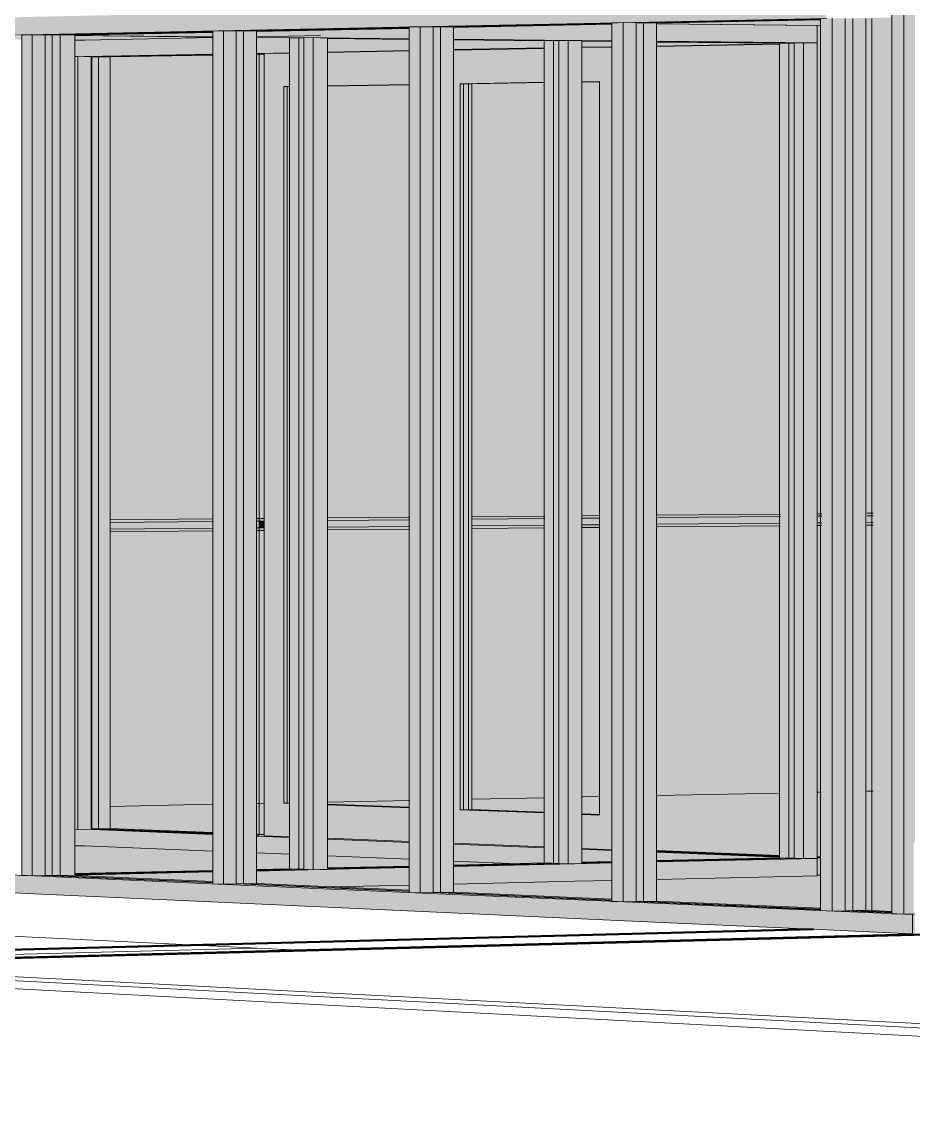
# Model space of a CAD drawing. Header units: inches. Extents: x 31155.6 to 31160.43, y 58.98 to 66.18.
# Drawn here: x 31157.3954 to 31157.4543, y 65.9464 to 66.0186 of the extents above; entities that cross this region are included whole.
import ezdxf

# ---------------------------------------------------------------- set-up
doc = ezdxf.new("R2010")
doc.units = ezdxf.units.IN
doc.header["$MEASUREMENT"] = 0
doc.linetypes.add('Hidden', pattern=[0.28125, 0.1875, -0.09375])
for name, color, linetype, lineweight in [('A-DOOR', 31, 'Continuous', 13), ('A-FLOR-OTLN', 90, 'Continuous', 9), ('A-GLAZ-CURT', 52, 'Continuous', 9), ('A-GLAZ-CWMG', 51, 'Continuous', 9), ('A-PROP-SBCK', 71, 'Hidden', 50), ('Conc', 7, 'Continuous', 9), ('EOP-PR', 4, 'Continuous', 9), ('I-WALL', 2, 'Continuous', 13), ('Q-CASE', 31, 'Continuous', 9), ('S-BEAM', 12, 'Continuous', 9), ('S-COLS', 52, 'Continuous', 9)]:
    doc.layers.add(name, color=color, linetype=linetype, lineweight=lineweight)

msp = doc.modelspace()

# ---------------------------------------------------------------- hatches: boundary and pattern name
at = {"layer": 'A-DOOR'}
h = msp.add_hatch(color=256, dxfattribs=at)
h.paths.add_polyline_path([(31157.434399, 65.963943), (31157.434376, 66.016901), (31157.432414, 66.016864), (31157.432414, 66.014616), (31157.433559, 66.014634), (31157.433559, 65.966228), (31157.432414, 65.966271), (31157.432414, 65.964023), (31157.434376, 65.963944)], flags=0)
h.paths.add_polyline_path([(31157.42992, 65.964123), (31157.42992, 65.966365), (31157.424358, 65.966575), (31157.424358, 66.014484), (31157.42992, 66.014575), (31157.42992, 66.016817), (31157.423941, 66.016696), (31157.423941, 65.964363)], flags=0)
h = msp.add_hatch(color=256, dxfattribs=at)
h.paths.add_polyline_path([(31157.421024, 65.96448), (31157.421024, 65.9667), (31157.415611, 65.966904), (31157.415611, 65.964698)], flags=0)
h.paths.add_polyline_path([(31157.413111, 65.964798), (31157.413111, 65.966998), (31157.412726, 65.967013), (31157.412726, 66.014294), (31157.413111, 66.014301), (31157.413111, 66.016501), (31157.411424, 66.016469), (31157.411424, 65.964866), (31157.411564, 65.96486)], flags=0)
h.paths.add_polyline_path([(31157.415611, 66.014341), (31157.421024, 66.01443), (31157.421024, 66.01665), (31157.415611, 66.016548), (31157.415611, 66.015641)], flags=0)
for points in [[(31157.412726, 65.967013), (31157.412948, 65.967028), (31157.412948, 66.014293), (31157.412726, 66.014288), (31157.412726, 65.967028)], [(31157.412948, 65.967017), (31157.413111, 65.967028), (31157.413111, 66.014291), (31157.412948, 66.014288), (31157.412948, 65.967028)], [(31157.424358, 65.966575), (31157.424581, 65.966591), (31157.424581, 66.014482), (31157.424358, 66.014477), (31157.424358, 65.966591)], [(31157.424581, 65.966579), (31157.425137, 65.966591), (31157.425137, 66.014477), (31157.424581, 66.014477), (31157.424581, 65.966591)]]:
    msp.add_hatch(color=256, dxfattribs=at).paths.add_polyline_path(points, flags=0)
at = {"layer": 'A-DOOR', "transparency": 33554496}
h = msp.add_hatch(color=256, dxfattribs=at)
h.paths.add_polyline_path([(31157.421024, 65.966713), (31157.421024, 66.014424), (31157.415611, 66.014336), (31157.415611, 65.966917)], flags=0)
h.paths.add_polyline_path([(31157.413111, 65.967013), (31157.413111, 66.014294), (31157.412948, 66.014293), (31157.412948, 65.967017), (31157.413065, 65.967013)], flags=0)
h = msp.add_hatch(color=256, dxfattribs=at)
h.paths.add_polyline_path([(31157.433559, 65.966241), (31157.433555, 66.014629), (31157.432414, 66.01461), (31157.432414, 65.966284), (31157.433551, 65.966242)], flags=0)
h.paths.add_polyline_path([(31157.42992, 65.966378), (31157.42992, 66.014569), (31157.424581, 66.014482), (31157.424581, 65.966579), (31157.424701, 65.966575)], flags=0)
at = {"layer": 'A-GLAZ-CURT', "transparency": 33554458}
for points in [[(31157.434379, 65.960589), (31157.434379, 66.018474), (31157.422591, 66.018231), (31157.422591, 65.961107), (31157.43127, 65.960725)], [(31157.448157, 65.959984), (31157.448157, 66.018758), (31157.435986, 66.018507), (31157.435986, 65.960518), (31157.439999, 65.960342)], [(31157.452868, 65.959777), (31157.452868, 66.018855), (31157.449793, 66.018791), (31157.449793, 65.959912), (31157.449891, 65.959908)], [(31157.408036, 65.961746), (31157.408036, 66.017932), (31157.396963, 66.017704), (31157.396963, 65.962232), (31157.405075, 65.961876)], [(31157.421011, 65.961176), (31157.421011, 66.018199), (31157.409589, 66.017964), (31157.409589, 65.961678), (31157.413807, 65.961492)], [(31157.445457, 65.963492), (31157.445457, 66.017113), (31157.437353, 66.016961), (31157.437353, 65.963817), (31157.440022, 65.96371)], [(31157.408042, 65.964995), (31157.408042, 66.016408), (31157.400056, 66.016254), (31157.400056, 65.965316), (31157.405079, 65.965114)], [(31157.410923, 65.964903), (31157.411105, 65.964903), (31157.411105, 66.016452), (31157.410923, 66.016452), (31157.410923, 65.97296)]]:
    msp.add_hatch(color=256, dxfattribs=at).paths.add_polyline_path(points, flags=0)
h = msp.add_hatch(color=256, dxfattribs=at)
h.paths.add_polyline_path([(31157.398931, 65.962305), (31157.408037, 65.96251), (31157.408037, 66.017573), (31157.398931, 66.01767), (31157.398931, 65.962632)], flags=0)
h.paths.add_polyline_path([(31157.410918, 65.962575), (31157.414058, 65.962646), (31157.414058, 66.01751), (31157.410918, 66.017543), (31157.410918, 65.962631)], flags=0)
h = msp.add_hatch(color=256, dxfattribs=at)
h.paths.add_polyline_path([(31157.415605, 65.962681), (31157.421017, 65.962803), (31157.421017, 66.017436), (31157.415605, 66.017493), (31157.415605, 65.963012)], flags=0)
h.paths.add_polyline_path([(31157.423935, 65.962868), (31157.430876, 65.963025), (31157.430876, 66.017332), (31157.423935, 66.017405), (31157.423935, 65.963011)], flags=0)
h = msp.add_hatch(color=256, dxfattribs=at)
h.paths.add_polyline_path([(31157.432409, 65.963059), (31157.434394, 65.963104), (31157.434394, 66.017295), (31157.432409, 66.017316), (31157.432409, 65.963372)], flags=0)
h.paths.add_polyline_path([(31157.437349, 65.963171), (31157.446425, 65.963375), (31157.446425, 66.017168), (31157.437349, 66.017264), (31157.437349, 65.963372)], flags=0)
at = {"layer": 'A-GLAZ-CWMG'}
for points in [[(31157.434753, 66.018509), (31157.448543, 66.018793), (31157.448543, 66.020046), (31157.434753, 66.019743)], [(31157.395779, 66.017706), (31157.408389, 66.017965), (31157.408389, 66.019163), (31157.395779, 66.018886)], [(31157.408389, 66.017965), (31157.421375, 66.018233), (31157.421375, 66.019449), (31157.408389, 66.019163)], [(31157.421375, 66.018233), (31157.434753, 66.018509), (31157.434753, 66.019743), (31157.421375, 66.019449)], [(31157.45365, 65.959683), (31157.45365, 66.019528), (31157.452868, 66.019512), (31157.452868, 65.959717)], [(31157.45365, 65.959683), (31157.454301, 65.959699), (31157.454301, 65.964403), (31157.454391, 65.964403), (31157.454391, 66.01952), (31157.45365, 66.019528), (31157.45365, 65.959909)], [(31157.383529, 66.017453), (31157.395779, 66.017706), (31157.395779, 66.018886), (31157.383529, 66.018617)], [(31157.435129, 65.960498), (31157.435129, 66.018517), (31157.434378, 66.018501), (31157.434378, 65.960531)], [(31157.435129, 65.960498), (31157.435986, 65.960518), (31157.435986, 66.018507), (31157.435129, 66.018509), (31157.435129, 65.960514)], [(31157.435986, 65.960518), (31157.437332, 65.960551), (31157.437332, 66.018492), (31157.435986, 66.018507), (31157.435986, 65.972978)], [(31157.44893, 65.959891), (31157.44893, 66.018801), (31157.448156, 66.018785), (31157.448156, 65.959925), (31157.448727, 65.9599)], [(31157.44893, 65.959891), (31157.449793, 65.959912), (31157.449793, 66.018791), (31157.44893, 66.018793), (31157.44893, 65.959908)], [(31157.449793, 65.959912), (31157.451148, 65.959945), (31157.451148, 66.018776), (31157.449793, 66.018791), (31157.449793, 65.964402)], [(31157.396123, 65.962213), (31157.396123, 66.017713), (31157.395436, 66.017698), (31157.395436, 65.962243)], [(31157.396123, 65.962213), (31157.396963, 65.962232), (31157.396963, 66.017704), (31157.396123, 66.017705), (31157.396123, 65.962228)], [(31157.396963, 65.962232), (31157.397801, 65.962251), (31157.397801, 66.015882), (31157.397861, 66.015882), (31157.397861, 66.017694), (31157.396963, 66.017704), (31157.396963, 65.972971)], [(31157.397973, 65.962243), (31157.397973, 66.017698), (31157.397801, 66.017695), (31157.397801, 65.962251)], [(31157.397973, 65.962243), (31157.398931, 65.962265), (31157.398931, 66.017688), (31157.397973, 66.017698), (31157.397973, 65.972971)], [(31157.408743, 65.961658), (31157.408743, 66.017973), (31157.408036, 66.017958), (31157.408036, 65.961689)], [(31157.408743, 65.961658), (31157.409589, 65.961678), (31157.409589, 66.017964), (31157.408743, 66.017965), (31157.408743, 65.961674)], [(31157.409589, 65.961678), (31157.410916, 65.961708), (31157.410916, 66.017949), (31157.409589, 66.017964), (31157.409589, 65.972973)], [(31157.414064, 66.017515), (31157.415141, 66.017528), (31157.415141, 66.017669), (31157.410923, 66.017584), (31157.410923, 66.017549), (31157.413816, 66.017518)], [(31157.421739, 65.961086), (31157.421739, 66.018241), (31157.421011, 66.018226), (31157.421011, 65.961119)], [(31157.421739, 65.961086), (31157.422591, 65.961107), (31157.422591, 66.018231), (31157.421739, 66.018233), (31157.421739, 65.961103)], [(31157.422591, 65.961107), (31157.423927, 65.961138), (31157.423927, 66.018217), (31157.422591, 66.018231), (31157.422591, 65.972976)], [(31157.399564, 66.016271), (31157.399564, 66.017356), (31157.398932, 66.017362), (31157.398932, 66.016277), (31157.399287, 66.016273)], [(31157.399564, 66.016271), (31157.408042, 66.016431), (31157.408042, 66.017526), (31157.399564, 66.017356), (31157.399564, 66.016424)], [(31157.399564, 66.016271), (31157.408042, 66.016431), (31157.408042, 66.017526), (31157.399564, 66.017356), (31157.399564, 66.016424)], [(31157.414058, 65.962646), (31157.414058, 66.01751), (31157.413106, 66.017491), (31157.413106, 65.962686), (31157.413811, 65.962656)], [(31157.414666, 65.96262), (31157.414666, 66.017522), (31157.414058, 66.01751), (31157.414058, 65.962646), (31157.414417, 65.96263)], [(31157.414666, 65.96262), (31157.415604, 65.962641), (31157.415604, 66.017512), (31157.414666, 66.017522), (31157.414666, 65.972969)], [(31157.430876, 65.963025), (31157.430876, 66.017332), (31157.429915, 66.017314), (31157.429915, 65.963064)], [(31157.431489, 65.962999), (31157.431489, 66.017344), (31157.430876, 66.017332), (31157.430876, 65.963025), (31157.431282, 65.963008)], [(31157.431489, 65.962999), (31157.432409, 65.96302), (31157.432409, 66.017334), (31157.431489, 66.017344), (31157.431489, 65.972968)], [(31157.446425, 65.963375), (31157.446425, 66.017168), (31157.445457, 66.01715), (31157.445457, 65.963414)], [(31157.447043, 65.96335), (31157.447043, 66.01718), (31157.446425, 66.017168), (31157.446425, 65.963375), (31157.446537, 65.963371)], [(31157.447043, 65.96335), (31157.447945, 65.963371), (31157.447945, 66.01717), (31157.447043, 66.01718), (31157.447043, 65.972966)], [(31157.399124, 65.96528), (31157.399124, 66.016275), (31157.398932, 66.016266), (31157.398932, 65.965288)], [(31157.399124, 65.96528), (31157.400004, 65.965326), (31157.400004, 66.016267), (31157.399124, 66.016275), (31157.399124, 65.972958)], [(31157.400004, 65.965315), (31157.400056, 65.965326), (31157.400056, 66.016258), (31157.400004, 66.016246), (31157.400004, 65.965326)], [(31157.400056, 65.965316), (31157.401264, 65.965341), (31157.401264, 66.016246), (31157.400056, 66.016246), (31157.400056, 65.965326)], [(31157.398932, 65.964191), (31157.399564, 65.964204), (31157.399564, 65.965289), (31157.398932, 65.965276), (31157.398932, 65.964858)], [(31157.408042, 65.963852), (31157.408042, 65.964948), (31157.399564, 65.965289), (31157.399564, 65.964204), (31157.405079, 65.963975)], [(31157.395779, 65.961048), (31157.395779, 65.962228), (31157.383529, 65.962767), (31157.383529, 65.961603)], [(31157.447946, 65.962263), (31157.448185, 65.962269), (31157.448185, 65.963412), (31157.447946, 65.963407), (31157.447946, 65.963007)], [(31157.408389, 65.960476), (31157.408389, 65.961674), (31157.395779, 65.962228), (31157.395779, 65.961048), (31157.405075, 65.960626)], [(31157.421375, 65.959887), (31157.421375, 65.961103), (31157.408389, 65.961674), (31157.408389, 65.960476), (31157.413807, 65.96023)], [(31157.434753, 65.95928), (31157.434753, 65.960514), (31157.421375, 65.961103), (31157.421375, 65.959887), (31157.431269, 65.959438)], [(31157.448543, 65.958655), (31157.448543, 65.959908), (31157.434753, 65.960514), (31157.434753, 65.95928), (31157.439999, 65.959042)], [(31157.454237, 65.958397), (31157.454237, 65.959657), (31157.448543, 65.959908), (31157.448543, 65.958655), (31157.448727, 65.958646)], [(31157.454237, 65.958397), (31157.454391, 65.958442), (31157.454391, 65.959702), (31157.454237, 65.959657), (31157.454237, 65.958414)]]:
    msp.add_hatch(color=256, dxfattribs=at).paths.add_polyline_path(points, flags=0)
h = msp.add_hatch(color=256, dxfattribs=at)
h.paths.add_polyline_path([(31157.431949, 66.017339), (31157.431949, 66.018364), (31157.423934, 66.018193), (31157.423934, 66.017424), (31157.431282, 66.017346)], flags=0)
h.paths.add_polyline_path([(31157.421017, 66.017455), (31157.421017, 66.018137), (31157.415135, 66.018016), (31157.415135, 66.017517), (31157.420362, 66.017462)], flags=0)
h = msp.add_hatch(color=256, dxfattribs=at)
h.paths.add_polyline_path([(31157.447945, 66.01717), (31157.447945, 66.018315), (31157.437348, 66.018434), (31157.437348, 66.017282), (31157.447744, 66.017172)], flags=0)
h.paths.add_polyline_path([(31157.434393, 66.017313), (31157.434393, 66.018414), (31157.431949, 66.018364), (31157.431949, 66.017339), (31157.433466, 66.017323)], flags=0)
h = msp.add_hatch(color=256, dxfattribs=at)
h.paths.add_polyline_path([(31157.410923, 66.016485), (31157.413111, 66.016526), (31157.413111, 66.017496), (31157.413111, 66.017526), (31157.410923, 66.017549), (31157.410923, 66.017044)], flags=0)
h.paths.add_polyline_path([(31157.415611, 66.016573), (31157.421024, 66.016676), (31157.421024, 66.017412), (31157.415611, 66.017452), (31157.415611, 66.017043)], flags=0)
h = msp.add_hatch(color=256, dxfattribs=at)
h.paths.add_polyline_path([(31157.423941, 66.016731), (31157.42992, 66.016843), (31157.42992, 66.017316), (31157.423941, 66.01738), (31157.423941, 66.017042)], flags=0)
h.paths.add_polyline_path([(31157.432414, 66.01689), (31157.434375, 66.016927), (31157.434375, 66.017269), (31157.432414, 66.01729), (31157.432414, 66.017042)], flags=0)
h = msp.add_hatch(color=256, dxfattribs=at)
h.paths.add_polyline_path([(31157.421024, 65.963314), (31157.421024, 65.964425), (31157.415611, 65.964643), (31157.415611, 65.963538)], flags=0)
h.paths.add_polyline_path([(31157.413111, 65.963642), (31157.413111, 65.964744), (31157.410923, 65.964832), (31157.410923, 65.963733)], flags=0)
h = msp.add_hatch(color=256, dxfattribs=at)
h.paths.add_polyline_path([(31157.428149, 65.963018), (31157.42992, 65.963069), (31157.42992, 65.964068), (31157.423941, 65.964308), (31157.423941, 65.963193), (31157.426939, 65.963068)], flags=0)
h.paths.add_polyline_path([(31157.432414, 65.963116), (31157.434375, 65.963161), (31157.434375, 65.963888), (31157.432414, 65.963967), (31157.432414, 65.963367)], flags=0)
h = msp.add_hatch(color=256, dxfattribs=at)
h.paths.add_polyline_path([(31157.434375, 65.963161), (31157.434398, 65.963161), (31157.434375, 65.963368)], flags=0)
h.paths.add_polyline_path([(31157.437353, 65.963229), (31157.445457, 65.963442), (31157.437353, 65.963768), (31157.437353, 65.963368)], flags=0)
h = msp.add_hatch(color=256, dxfattribs=at)
h.paths.add_polyline_path([(31157.415936, 65.961481), (31157.421017, 65.9616), (31157.421017, 65.962763), (31157.415135, 65.96263), (31157.415135, 65.961517)], flags=0)
h.paths.add_polyline_path([(31157.423934, 65.961667), (31157.431949, 65.961854), (31157.431949, 65.96301), (31157.423934, 65.962829)], flags=0)
h = msp.add_hatch(color=256, dxfattribs=at)
h.paths.add_polyline_path([(31157.431949, 65.961854), (31157.434393, 65.961911), (31157.434393, 65.963065), (31157.431949, 65.96301)], flags=0)
h.paths.add_polyline_path([(31157.437348, 65.961979), (31157.447945, 65.962226), (31157.447945, 65.963371), (31157.437348, 65.963132)], flags=0)
h = msp.add_hatch(color=256, dxfattribs=at)
h.paths.add_polyline_path([(31157.415135, 65.961517), (31157.415135, 65.96263), (31157.410918, 65.962535), (31157.410918, 65.961703), (31157.41381, 65.961575)], flags=0)
h.paths.add_polyline_path([(31157.408037, 65.96183), (31157.408037, 65.96247), (31157.398452, 65.962254), (31157.405075, 65.961961)], flags=0)
at = {"layer": 'I-WALL'}
h = msp.add_hatch(color=256, dxfattribs=at)
h.paths.add_polyline_path([(31157.448085, 66.018323), (31157.448085, 66.018697), (31157.437348, 66.018444), (31157.447743, 66.018327)], flags=0)
h.paths.add_polyline_path([(31157.398275, 66.019522), (31157.398525, 66.019572), (31157.408037, 66.01979), (31157.408037, 66.040143), (31157.404541, 66.03998), (31157.402636, 66.040026), (31157.402636, 66.040185), (31157.403436, 66.040222), (31157.403526, 66.0404), (31157.403535, 66.040482), (31157.403535, 66.045535), (31157.398525, 66.045297), (31157.398275, 66.045297), (31157.398275, 66.020173)], flags=0)
h.paths.add_polyline_path([(31157.410917, 66.019856), (31157.41381, 66.019943), (31157.413469, 66.020174), (31157.413382, 66.020174), (31157.412503, 66.021081), (31157.411917, 66.021975), (31157.411395, 66.023196), (31157.411432, 66.023196), (31157.411213, 66.024095), (31157.411111, 66.025098), (31157.411173, 66.025871), (31157.411088, 66.025871), (31157.411213, 66.02638), (31157.411229, 66.026581), (31157.411262, 66.026582), (31157.411527, 66.027659), (31157.411562, 66.02766), (31157.411917, 66.028479), (31157.412503, 66.029356), (31157.413217, 66.03007), (31157.41381, 66.030454), (31157.41381, 66.030517), (31157.414912, 66.030912), (31157.416043, 66.031015), (31157.421017, 66.031192), (31157.421017, 66.040746), (31157.410917, 66.040277), (31157.410917, 66.019987)], flags=0)
h.paths.add_polyline_path([(31157.423934, 66.031296), (31157.434393, 66.031668), (31157.434393, 66.041368), (31157.423934, 66.040882), (31157.423934, 66.031557)], flags=0)
h.paths.add_polyline_path([(31157.437348, 66.031773), (31157.446838, 66.03208), (31157.448085, 66.032105), (31157.448085, 66.042005), (31157.437348, 66.041505), (31157.437348, 66.031884)], flags=0)
h = msp.add_hatch(color=256, dxfattribs=at)
h.paths.add_polyline_path([(31157.395436, 66.017398), (31157.395436, 66.017616), (31157.38842, 66.017471), (31157.394156, 66.017412)], flags=0)
h.paths.add_polyline_path([(31157.401728, 66.017648), (31157.401701, 66.017746), (31157.399209, 66.017675), (31157.401707, 66.017649)], flags=0)
h.paths.add_polyline_path([(31157.357704, 66.018646), (31157.359729, 66.018693), (31157.359729, 66.037916), (31157.357704, 66.03779), (31157.357704, 66.018815)], flags=0)
h.paths.add_polyline_path([(31157.363013, 66.018768), (31157.366285, 66.018843), (31157.365884, 66.019107), (31157.36576, 66.019107), (31157.36576, 66.019161), (31157.364743, 66.02018), (31157.364821, 66.02018), (31157.364762, 66.020269), (31157.364642, 66.020269), (31157.364214, 66.02124), (31157.364118, 66.02124), (31157.363865, 66.022248), (31157.363774, 66.022248), (31157.363692, 66.023254), (31157.363592, 66.023254), (31157.363692, 66.024473), (31157.363611, 66.024473), (31157.363743, 66.025106), (31157.363776, 66.025498), (31157.36387, 66.0255), (31157.364018, 66.026041), (31157.364227, 66.026511), (31157.364125, 66.026511), (31157.364986, 66.027763), (31157.36576, 66.028489), (31157.366359, 66.028866), (31157.366269, 66.028866), (31157.366599, 66.028982), (31157.363013, 66.028862), (31157.363013, 66.018816)], flags=0)
h.paths.add_polyline_path([(31157.363013, 66.029616), (31157.371294, 66.029889), (31157.371294, 66.038454), (31157.363013, 66.038069), (31157.363013, 66.029619)], flags=0)
h.paths.add_polyline_path([(31157.37407, 66.029981), (31157.383191, 66.030289), (31157.383191, 66.039007), (31157.37407, 66.038583), (31157.37407, 66.031025)], flags=0)
h.paths.add_polyline_path([(31157.386002, 66.030373), (31157.395436, 66.030684), (31157.395436, 66.039576), (31157.386002, 66.039137), (31157.386002, 66.031027)], flags=0)
h = msp.add_hatch(color=256, dxfattribs=at)
h.paths.add_polyline_path([(31157.302786, 65.966718), (31157.306065, 65.96678), (31157.306065, 65.98921), (31157.302786, 65.989256), (31157.302786, 65.972948)], flags=0)
h.paths.add_polyline_path([(31157.448002, 65.986108), (31157.448241, 65.98611), (31157.448241, 66.01872), (31157.448143, 66.018718), (31157.448143, 66.018343), (31157.448002, 66.018309), (31157.448002, 65.986179)], flags=0)
h.paths.add_polyline_path([(31157.451238, 65.986136), (31157.45164, 65.986139), (31157.45164, 66.018815), (31157.451238, 66.018781), (31157.451238, 65.986179)], flags=0)
h.paths.add_polyline_path([(31157.306065, 65.990866), (31157.306065, 66.01578), (31157.302786, 66.01569), (31157.302786, 65.990905), (31157.304552, 65.990884)], flags=0)
h.paths.add_polyline_path([(31157.302786, 66.017402), (31157.306065, 66.017477), (31157.306062, 66.018751), (31157.305845, 66.019015), (31157.305673, 66.019229), (31157.305178, 66.02019), (31157.3049, 66.021125), (31157.304819, 66.022152), (31157.304954, 66.023172), (31157.305447, 66.024507), (31157.305944, 66.025256), (31157.306065, 66.02539), (31157.306065, 66.03545), (31157.302786, 66.035297), (31157.302786, 66.019102)], flags=0)
h.paths.add_polyline_path([(31157.40805, 66.017593), (31157.40805, 66.017889), (31157.401731, 66.017758), (31157.401731, 66.01766), (31157.407271, 66.017601)], flags=0)
h.paths.add_polyline_path([(31157.410934, 66.017597), (31157.415156, 66.017683), (31157.415156, 66.018036), (31157.410934, 66.017949), (31157.410934, 66.017697)], flags=0)
msp.add_hatch(color=256, dxfattribs=at).paths.add_polyline_path([(31157.399564, 66.017356), (31157.401728, 66.017399), (31157.401707, 66.017649), (31157.398932, 66.017678), (31157.398932, 66.017362), (31157.399366, 66.017358)], flags=0)
h = msp.add_hatch(color=256, dxfattribs=at)
h.paths.add_polyline_path([(31157.411116, 65.985792), (31157.411435, 65.985795), (31157.411435, 66.01645), (31157.411116, 66.016444), (31157.411116, 65.986)], flags=0)
h.paths.add_polyline_path([(31157.437394, 66.016978), (31157.44551, 66.017161), (31157.44551, 66.017168), (31157.437394, 66.017254), (31157.437394, 66.017058)], flags=0)
h.paths.add_polyline_path([(31157.401731, 66.017411), (31157.40805, 66.017539), (31157.40805, 66.017593), (31157.401731, 66.01766), (31157.401731, 66.017466)], flags=0)
h = msp.add_hatch(color=256, dxfattribs=at)
h.paths.add_polyline_path([(31157.401268, 65.985708), (31157.40805, 65.985766), (31157.40805, 66.016385), (31157.401268, 66.016245), (31157.401268, 65.986)], flags=0)
h.paths.add_polyline_path([(31157.410934, 65.985791), (31157.411116, 65.985792), (31157.411116, 66.016444), (31157.410934, 66.01644), (31157.410934, 65.986)], flags=0)
h.paths.add_polyline_path([(31157.437394, 65.986017), (31157.44551, 65.986087), (31157.44551, 66.017132), (31157.437394, 66.016978), (31157.437394, 65.98618)], flags=0)
h = msp.add_hatch(color=256, dxfattribs=at)
h.paths.add_polyline_path([(31157.415626, 65.985831), (31157.421045, 65.985877), (31157.421045, 66.014422), (31157.415626, 66.014306), (31157.415626, 65.986)], flags=0)
h.paths.add_polyline_path([(31157.425162, 65.985912), (31157.429952, 65.985953), (31157.429952, 66.014569), (31157.425162, 66.01449), (31157.425162, 65.985999)], flags=0)
h.paths.add_polyline_path([(31157.432449, 65.985975), (31157.433595, 65.985999), (31157.433582, 66.014628), (31157.432449, 66.01461), (31157.432449, 65.985999)], flags=0)
at = {"layer": 'Q-CASE'}
h = msp.add_hatch(color=256, dxfattribs=at)
h.paths.add_polyline_path([(31157.401267, 65.985093), (31157.40805, 65.985153), (31157.40805, 65.985597), (31157.401267, 65.985538), (31157.401267, 65.985454)], flags=0)
h.paths.add_polyline_path([(31157.410933, 65.985179), (31157.411115, 65.985181), (31157.411115, 65.985623), (31157.410933, 65.985622), (31157.410933, 65.985454)], flags=0)
h.paths.add_polyline_path([(31157.437392, 65.985415), (31157.445507, 65.985487), (31157.445507, 65.985921), (31157.437392, 65.985851), (31157.437392, 65.985453)], flags=0)
h = msp.add_hatch(color=256, dxfattribs=at)
h.paths.add_polyline_path([(31157.447999, 65.98551), (31157.448238, 65.985512), (31157.448238, 65.985945), (31157.447999, 65.985943), (31157.447999, 65.985567)], flags=0)
h.paths.add_polyline_path([(31157.451235, 65.985539), (31157.451637, 65.985566), (31157.451637, 65.985974), (31157.451235, 65.985971), (31157.451235, 65.985566)], flags=0)
h = msp.add_hatch(color=256, dxfattribs=at)
h.paths.add_polyline_path([(31157.401266, 65.966802), (31157.408047, 65.966936), (31157.408047, 65.984971), (31157.401266, 65.98491), (31157.401266, 65.972947)], flags=0)
h.paths.add_polyline_path([(31157.41093, 65.966994), (31157.411112, 65.966997), (31157.411112, 65.984999), (31157.41093, 65.984997), (31157.41093, 65.972947)], flags=0)
h.paths.add_polyline_path([(31157.437383, 65.967519), (31157.445497, 65.967681), (31157.445497, 65.985309), (31157.437383, 65.985236), (31157.437383, 65.967994)], flags=0)
for points in [[(31157.411115, 65.985181), (31157.411434, 65.985183), (31157.411434, 65.985626), (31157.411115, 65.985623), (31157.411115, 65.985454)], [(31157.411112, 65.966997), (31157.411431, 65.967004), (31157.411431, 65.985002), (31157.411112, 65.984999), (31157.411112, 65.967058)]]:
    msp.add_hatch(color=256, dxfattribs=at).paths.add_polyline_path(points, flags=0)
h = msp.add_hatch(color=256, dxfattribs=at)
h.paths.add_polyline_path([(31157.415621, 65.967087), (31157.421038, 65.967195), (31157.421038, 65.985088), (31157.415621, 65.98504), (31157.415621, 65.972946)], flags=0)
h.paths.add_polyline_path([(31157.425155, 65.967276), (31157.429943, 65.967372), (31157.429943, 65.985169), (31157.425155, 65.985126), (31157.425155, 65.972945)], flags=0)
h.paths.add_polyline_path([(31157.432439, 65.967421), (31157.433585, 65.967444), (31157.433585, 65.985202), (31157.432439, 65.985191), (31157.432439, 65.967915)], flags=0)
h = msp.add_hatch(color=256, dxfattribs=at)
h.paths.add_polyline_path([(31157.415625, 65.985221), (31157.421043, 65.985269), (31157.421043, 65.985709), (31157.415625, 65.985662), (31157.415625, 65.985454)], flags=0)
h.paths.add_polyline_path([(31157.425161, 65.985306), (31157.42995, 65.985349), (31157.42995, 65.985786), (31157.425161, 65.985745), (31157.425161, 65.985453)], flags=0)
h.paths.add_polyline_path([(31157.432447, 65.985371), (31157.433592, 65.985381), (31157.433592, 65.985818), (31157.432447, 65.985808), (31157.432447, 65.985453)], flags=0)
h = msp.add_hatch(color=256, dxfattribs=at)
h.paths.add_polyline_path([(31157.447989, 65.96773), (31157.448228, 65.967735), (31157.448228, 65.985334), (31157.447989, 65.985332), (31157.447989, 65.967993)], flags=0)
h.paths.add_polyline_path([(31157.451224, 65.967794), (31157.451626, 65.967802), (31157.451626, 65.985365), (31157.451224, 65.985361), (31157.451224, 65.967992)], flags=0)
at = {"layer": 'S-COLS'}
h = msp.add_hatch(color=256, dxfattribs=at)
h.paths.add_polyline_path([(31157.452871, 65.959869), (31157.452871, 66.018812), (31157.451551, 66.018768), (31157.451551, 65.959926), (31157.452012, 65.959906)], flags=0)
h.paths.add_polyline_path([(31157.451551, 66.020113), (31157.452871, 66.020166), (31157.452871, 66.048126), (31157.451551, 66.048057), (31157.451551, 66.020132)], flags=0)

# ---------------------------------------------------------------- linework, layer by layer
at = {"layer": 'A-DOOR'}
for p, q in [((31157.434399, 66.016902), (31157.432414, 66.016864)), ((31157.413111, 66.016501), (31157.411424, 66.016469)), ((31157.411424, 65.964866), (31157.411424, 66.016469)), ((31157.421024, 66.01665), (31157.415611, 66.016548)), ((31157.42992, 66.016817), (31157.423941, 66.016705)), ((31157.412726, 66.014294), (31157.413111, 66.014301)), ((31157.412726, 66.014294), (31157.412726, 65.967013)), ((31157.412948, 66.014293), (31157.412726, 66.014294)), ((31157.413111, 66.014291), (31157.412948, 66.014293)), ((31157.412948, 66.014293), (31157.413111, 66.014291)), ((31157.412948, 65.967017), (31157.412948, 66.014293)), ((31157.415611, 66.014341), (31157.421024, 66.01443)), ((31157.415611, 66.014328), (31157.421024, 66.014416)), ((31157.421024, 66.01441), (31157.415611, 66.014322)), ((31157.424358, 66.014484), (31157.42992, 66.014575)), ((31157.424581, 66.014482), (31157.424358, 66.014484)), ((31157.424358, 66.014484), (31157.424358, 65.966575)), ((31157.425137, 66.014477), (31157.424581, 66.014482)), ((31157.424581, 65.966579), (31157.424581, 66.014482)), ((31157.424581, 66.014482), (31157.424914, 66.014479)), ((31157.424914, 66.014479), (31157.42992, 66.014561)), ((31157.424914, 65.966586), (31157.424914, 66.014479)), ((31157.429921, 66.014555), (31157.425137, 66.014477)), ((31157.425137, 66.014477), (31157.425137, 65.966591)), ((31157.432414, 66.014616), (31157.433559, 66.014634)), ((31157.432414, 66.014602), (31157.433559, 66.01462)), ((31157.433559, 66.014615), (31157.432414, 66.014596)), ((31157.433559, 65.966228), (31157.433559, 66.014634)), ((31157.412948, 65.967017), (31157.412726, 65.967013)), ((31157.412726, 65.967013), (31157.413111, 65.966998)), ((31157.413111, 65.967021), (31157.412948, 65.967017)), ((31157.413111, 65.967021), (31157.412948, 65.967017)), ((31157.413111, 65.967011), (31157.412948, 65.967017)), ((31157.415611, 65.966949), (31157.421024, 65.966745)), ((31157.421024, 65.966732), (31157.415611, 65.966936)), ((31157.421024, 65.966713), (31157.415611, 65.966917)), ((31157.415611, 65.966904), (31157.421024, 65.9667)), ((31157.424581, 65.966579), (31157.424358, 65.966575)), ((31157.424358, 65.966575), (31157.42992, 65.966365)), ((31157.425137, 65.966591), (31157.424581, 65.966579)), ((31157.424581, 65.966579), (31157.424914, 65.966586)), ((31157.42992, 65.966378), (31157.424581, 65.966579)), ((31157.42992, 65.966398), (31157.424914, 65.966586)), ((31157.425137, 65.966591), (31157.429921, 65.966411)), ((31157.432414, 65.966317), (31157.433559, 65.966274)), ((31157.433559, 65.966261), (31157.432414, 65.966304)), ((31157.433559, 65.966241), (31157.432414, 65.966284)), ((31157.432414, 65.966271), (31157.433559, 65.966228)), ((31157.413111, 65.964798), (31157.411424, 65.964866)), ((31157.421024, 65.96448), (31157.415611, 65.964698)), ((31157.42992, 65.964123), (31157.423941, 65.964363)), ((31157.434399, 65.963943), (31157.432414, 65.964023))]:
    msp.add_line(p, q, dxfattribs=at)
at = {"layer": 'A-FLOR-OTLN'}
msp.add_line((31157.413252, 65.957329), (31157.38863, 65.958528), dxfattribs=at)
at = {"layer": 'A-GLAZ-CURT'}
for p, q in [((31157.434379, 66.018474), (31157.422591, 66.018231)), ((31157.423077, 66.018226), (31157.434379, 66.018458)), ((31157.448157, 66.018758), (31157.435986, 66.018507)), ((31157.435986, 66.018507), (31157.435986, 65.960518)), ((31157.436476, 66.018501), (31157.435986, 66.018507)), ((31157.436476, 66.018501), (31157.448157, 66.018742)), ((31157.436476, 65.96053), (31157.436476, 66.018501)), ((31157.449793, 66.018791), (31157.449793, 65.959912)), ((31157.450286, 65.959924), (31157.450286, 66.018786)), ((31157.408036, 66.017932), (31157.396963, 66.017704)), ((31157.396963, 66.017704), (31157.396963, 65.962232)), ((31157.397442, 66.017699), (31157.396963, 66.017704)), ((31157.397442, 66.017699), (31157.408036, 66.017917)), ((31157.397442, 65.962243), (31157.397442, 66.017699)), ((31157.408037, 66.017573), (31157.398931, 66.01767)), ((31157.398931, 66.017659), (31157.408037, 66.017563)), ((31157.421011, 66.018199), (31157.409589, 66.017964)), ((31157.409589, 66.017964), (31157.409589, 65.961678)), ((31157.410071, 66.017958), (31157.409589, 66.017964)), ((31157.410071, 66.017958), (31157.421011, 66.018183)), ((31157.410071, 65.961689), (31157.410071, 66.017958)), ((31157.422591, 66.018231), (31157.422591, 65.961107)), ((31157.423077, 66.018226), (31157.422591, 66.018231)), ((31157.423077, 65.961118), (31157.423077, 66.018226)), ((31157.414058, 66.01751), (31157.410918, 66.017543)), ((31157.410918, 66.017532), (31157.413712, 66.017503)), ((31157.413712, 66.017503), (31157.414058, 66.01751)), ((31157.413712, 66.017503), (31157.413712, 65.962661)), ((31157.414058, 65.962646), (31157.414058, 66.01751)), ((31157.421017, 66.017436), (31157.415605, 66.017493)), ((31157.415605, 66.017483), (31157.421017, 66.017426)), ((31157.430876, 66.017332), (31157.423935, 66.017405)), ((31157.423935, 66.017395), (31157.430526, 66.017325)), ((31157.430526, 66.017325), (31157.430876, 66.017332)), ((31157.430526, 66.017325), (31157.430526, 65.963039)), ((31157.430876, 65.963025), (31157.430876, 66.017332)), ((31157.434394, 66.017295), (31157.432409, 66.017316)), ((31157.432409, 66.017306), (31157.434394, 66.017285)), ((31157.446425, 66.017168), (31157.437349, 66.017264)), ((31157.437349, 66.017253), (31157.446073, 66.017161)), ((31157.445457, 66.017113), (31157.437353, 66.016961)), ((31157.437353, 66.016948), (31157.445458, 66.0171)), ((31157.446073, 66.017161), (31157.446425, 66.017168)), ((31157.446073, 66.017161), (31157.446073, 65.963389)), ((31157.446425, 65.963375), (31157.446425, 66.017168)), ((31157.408042, 66.016408), (31157.400056, 66.016258)), ((31157.400056, 66.016258), (31157.400056, 65.965316)), ((31157.400056, 66.016258), (31157.400496, 66.016254)), ((31157.400496, 66.016254), (31157.408042, 66.016396)), ((31157.400496, 65.965325), (31157.400496, 66.016254)), ((31157.410923, 66.016455), (31157.411105, 66.016453)), ((31157.410923, 66.01645), (31157.411105, 66.016453)), ((31157.411105, 66.016453), (31157.411105, 65.964899)), ((31157.400056, 65.965316), (31157.400496, 65.965325)), ((31157.400056, 65.965316), (31157.408042, 65.964995)), ((31157.408042, 65.965022), (31157.400496, 65.965325)), ((31157.411105, 65.964899), (31157.410923, 65.964907)), ((31157.411105, 65.964899), (31157.410923, 65.964895)), ((31157.445458, 65.96352), (31157.437353, 65.963845)), ((31157.437353, 65.963817), (31157.445457, 65.963492)), ((31157.421017, 65.962825), (31157.415605, 65.962703)), ((31157.415605, 65.962681), (31157.421017, 65.962803)), ((31157.430526, 65.963039), (31157.423935, 65.962891)), ((31157.423935, 65.962868), (31157.430876, 65.963025)), ((31157.430526, 65.963039), (31157.430876, 65.963025)), ((31157.434394, 65.963126), (31157.432409, 65.963082)), ((31157.432409, 65.963059), (31157.434394, 65.963104)), ((31157.446073, 65.963389), (31157.437349, 65.963193)), ((31157.437349, 65.963171), (31157.446425, 65.963375)), ((31157.446073, 65.963389), (31157.446425, 65.963375)), ((31157.396963, 65.962232), (31157.397442, 65.962243)), ((31157.396963, 65.962232), (31157.408036, 65.961746)), ((31157.408036, 65.961778), (31157.397442, 65.962243)), ((31157.408037, 65.962533), (31157.398931, 65.962328)), ((31157.398931, 65.962305), (31157.408037, 65.96251)), ((31157.413712, 65.962661), (31157.410918, 65.962598)), ((31157.410918, 65.962575), (31157.414058, 65.962646)), ((31157.413712, 65.962661), (31157.414058, 65.962646)), ((31157.409589, 65.961678), (31157.410071, 65.961689)), ((31157.409589, 65.961678), (31157.421011, 65.961176)), ((31157.421011, 65.961209), (31157.410071, 65.961689)), ((31157.422591, 65.961107), (31157.423077, 65.961118)), ((31157.422591, 65.961107), (31157.434379, 65.960589)), ((31157.434379, 65.960622), (31157.423077, 65.961118)), ((31157.435986, 65.960518), (31157.436476, 65.96053)), ((31157.435986, 65.960518), (31157.448157, 65.959984)), ((31157.448157, 65.960018), (31157.436476, 65.96053)), ((31157.449793, 65.959912), (31157.450286, 65.959924)), ((31157.449793, 65.959912), (31157.452868, 65.959777)), ((31157.452869, 65.959811), (31157.450286, 65.959924))]:
    msp.add_line(p, q, dxfattribs=at)
at = {"layer": 'A-GLAZ-CWMG'}
for p, q in [((31157.452868, 66.019512), (31157.452868, 65.959717)), ((31157.45365, 65.959683), (31157.45365, 66.019528)), ((31157.421375, 66.018233), (31157.434753, 66.018509)), ((31157.423927, 66.018217), (31157.434379, 66.018431)), ((31157.434378, 66.018501), (31157.435129, 66.018517)), ((31157.434378, 66.018501), (31157.434378, 65.960531)), ((31157.434753, 66.018509), (31157.448543, 66.018793)), ((31157.435129, 66.018517), (31157.435986, 66.018507)), ((31157.435129, 65.960498), (31157.435129, 66.018517)), ((31157.435986, 66.018507), (31157.437332, 66.018492)), ((31157.437332, 66.018492), (31157.448157, 66.018714)), ((31157.437332, 66.018492), (31157.437332, 65.960551)), ((31157.447945, 66.018315), (31157.437348, 66.018434)), ((31157.448156, 66.018785), (31157.448156, 65.959925)), ((31157.44893, 65.959891), (31157.44893, 66.018801)), ((31157.451148, 66.018776), (31157.451148, 65.959945)), ((31157.383529, 66.017453), (31157.395779, 66.017706)), ((31157.395436, 66.017698), (31157.396123, 66.017713)), ((31157.395436, 66.017698), (31157.395436, 65.962243)), ((31157.395779, 66.017706), (31157.408389, 66.017965)), ((31157.396123, 66.017713), (31157.396963, 66.017704)), ((31157.396123, 65.962213), (31157.396123, 66.017713)), ((31157.396963, 66.017704), (31157.397973, 66.017693)), ((31157.397801, 66.017695), (31157.397973, 66.017698)), ((31157.397973, 66.017698), (31157.398931, 66.017688)), ((31157.397973, 66.017698), (31157.397973, 65.962243)), ((31157.398452, 66.017693), (31157.408036, 66.01789)), ((31157.398931, 65.962265), (31157.398931, 66.017688)), ((31157.408036, 66.017958), (31157.408743, 66.017973)), ((31157.408036, 66.017958), (31157.408036, 65.961689)), ((31157.408389, 66.017965), (31157.421375, 66.018233)), ((31157.408743, 66.017973), (31157.409589, 66.017964)), ((31157.408743, 65.961658), (31157.408743, 66.017973)), ((31157.409589, 66.017964), (31157.410916, 66.017949)), ((31157.410916, 66.017949), (31157.421011, 66.018157)), ((31157.410916, 66.017949), (31157.410916, 65.961708)), ((31157.415141, 66.017669), (31157.410923, 66.017584)), ((31157.421011, 66.018226), (31157.421739, 66.018241)), ((31157.421011, 66.018226), (31157.421011, 65.961119)), ((31157.421739, 66.018241), (31157.422591, 66.018231)), ((31157.421739, 65.961086), (31157.421739, 66.018241)), ((31157.422591, 66.018231), (31157.423927, 66.018217)), ((31157.423927, 66.018217), (31157.423927, 65.961138)), ((31157.447945, 66.018315), (31157.447945, 66.01717)), ((31157.399564, 66.017356), (31157.398932, 66.017362)), ((31157.408042, 66.017526), (31157.399564, 66.017356)), ((31157.408042, 66.017526), (31157.399564, 66.017356)), ((31157.413106, 66.017491), (31157.414058, 66.01751)), ((31157.413106, 66.017491), (31157.413106, 65.962686)), ((31157.414058, 66.01751), (31157.414666, 66.017522)), ((31157.414666, 66.017522), (31157.415604, 66.017512)), ((31157.414666, 66.017522), (31157.414666, 65.96262)), ((31157.415135, 66.017517), (31157.421017, 66.017455)), ((31157.415604, 65.962641), (31157.415604, 66.017512)), ((31157.415605, 66.017464), (31157.421018, 66.017407)), ((31157.423934, 66.017424), (31157.431949, 66.017339)), ((31157.423935, 66.017377), (31157.429915, 66.017314)), ((31157.429915, 66.017314), (31157.430876, 66.017332)), ((31157.429915, 66.017314), (31157.429915, 65.963064)), ((31157.430876, 66.017332), (31157.431489, 66.017344)), ((31157.431489, 66.017344), (31157.432409, 66.017334)), ((31157.431489, 66.017344), (31157.431489, 65.962999)), ((31157.431949, 66.017339), (31157.434393, 66.017313)), ((31157.432409, 65.96302), (31157.432409, 66.017334)), ((31157.432409, 66.017287), (31157.434394, 66.017266)), ((31157.434375, 66.016927), (31157.432414, 66.01689)), ((31157.437348, 66.017282), (31157.447945, 66.01717)), ((31157.437349, 66.017235), (31157.445457, 66.01715)), ((31157.445457, 66.01715), (31157.446425, 66.017168)), ((31157.445457, 66.01715), (31157.445457, 65.963414)), ((31157.446425, 66.017168), (31157.447043, 66.01718)), ((31157.447043, 66.01718), (31157.447945, 66.01717)), ((31157.447043, 66.01718), (31157.447043, 65.96335)), ((31157.447945, 65.963371), (31157.447945, 66.01717)), ((31157.400004, 66.016267), (31157.398932, 66.016277)), ((31157.398932, 66.016271), (31157.399124, 66.016275)), ((31157.399124, 66.016275), (31157.400004, 66.016267)), ((31157.399124, 65.96528), (31157.399124, 66.016275)), ((31157.408042, 66.016431), (31157.399564, 66.016271)), ((31157.408042, 66.016431), (31157.399564, 66.016271)), ((31157.400004, 65.965298), (31157.400004, 66.016267)), ((31157.400056, 66.016258), (31157.400004, 66.016259)), ((31157.401264, 66.016246), (31157.400056, 66.016258)), ((31157.408042, 66.016374), (31157.401264, 66.016246)), ((31157.408042, 66.016374), (31157.401264, 66.016246)), ((31157.401264, 66.016246), (31157.401264, 65.965341)), ((31157.413111, 66.016526), (31157.410923, 66.016485)), ((31157.411105, 66.016431), (31157.410923, 66.016428)), ((31157.411105, 66.016431), (31157.410923, 66.016428)), ((31157.411424, 66.016437), (31157.411105, 66.016431)), ((31157.411424, 66.016437), (31157.411105, 66.016431)), ((31157.421024, 66.016676), (31157.415611, 66.016573)), ((31157.42992, 66.016843), (31157.423941, 66.016731)), ((31157.398932, 65.965276), (31157.400004, 65.965298)), ((31157.399124, 65.96528), (31157.398932, 65.965288)), ((31157.400004, 65.965298), (31157.399124, 65.96528)), ((31157.399564, 65.965289), (31157.408042, 65.964948)), ((31157.400056, 65.965316), (31157.400004, 65.965315)), ((31157.401264, 65.965341), (31157.400056, 65.965316)), ((31157.401264, 65.965341), (31157.408042, 65.965069)), ((31157.410923, 65.964954), (31157.411105, 65.964947)), ((31157.411105, 65.964947), (31157.411425, 65.964934)), ((31157.398932, 65.964191), (31157.399564, 65.964204)), ((31157.399564, 65.964204), (31157.408042, 65.963852)), ((31157.410923, 65.964832), (31157.413111, 65.964744)), ((31157.415611, 65.964643), (31157.421024, 65.964425)), ((31157.423941, 65.964308), (31157.42992, 65.964068)), ((31157.410923, 65.963733), (31157.413111, 65.963642)), ((31157.415611, 65.963538), (31157.421024, 65.963314)), ((31157.432414, 65.963967), (31157.434375, 65.963888)), ((31157.437353, 65.963894), (31157.445458, 65.963569)), ((31157.437353, 65.963768), (31157.445457, 65.963442)), ((31157.395779, 65.962228), (31157.383529, 65.962767)), ((31157.421017, 65.962763), (31157.415135, 65.96263)), ((31157.421018, 65.962864), (31157.415605, 65.962743)), ((31157.431949, 65.96301), (31157.423934, 65.962829)), ((31157.429915, 65.963064), (31157.423935, 65.96293)), ((31157.423941, 65.963193), (31157.428149, 65.963018)), ((31157.430876, 65.963025), (31157.429915, 65.963064)), ((31157.431489, 65.962999), (31157.430876, 65.963025)), ((31157.432409, 65.96302), (31157.431489, 65.962999)), ((31157.434393, 65.963065), (31157.431949, 65.96301)), ((31157.434394, 65.963165), (31157.432409, 65.963121)), ((31157.447945, 65.963371), (31157.437348, 65.963132)), ((31157.445457, 65.963414), (31157.437349, 65.963232)), ((31157.446425, 65.963375), (31157.445457, 65.963414)), ((31157.447043, 65.96335), (31157.446425, 65.963375)), ((31157.447945, 65.963371), (31157.447043, 65.96335)), ((31157.447945, 65.963371), (31157.447945, 65.962226)), ((31157.447946, 65.963469), (31157.448185, 65.96346)), ((31157.448185, 65.963412), (31157.447946, 65.963407)), ((31157.396123, 65.962213), (31157.395436, 65.962243)), ((31157.408389, 65.961674), (31157.395779, 65.962228)), ((31157.396963, 65.962232), (31157.396123, 65.962213)), ((31157.397801, 65.962251), (31157.396963, 65.962232)), ((31157.397973, 65.962243), (31157.397801, 65.962251)), ((31157.397973, 65.962243), (31157.397801, 65.962251)), ((31157.408037, 65.96247), (31157.397973, 65.962243)), ((31157.398931, 65.962265), (31157.397973, 65.962243)), ((31157.408036, 65.961834), (31157.398452, 65.962254)), ((31157.408037, 65.962572), (31157.398931, 65.962367)), ((31157.413106, 65.962686), (31157.410918, 65.962637)), ((31157.415135, 65.96263), (31157.410918, 65.962535)), ((31157.414058, 65.962646), (31157.413106, 65.962686)), ((31157.414666, 65.96262), (31157.414058, 65.962646)), ((31157.415604, 65.962641), (31157.414666, 65.96262)), ((31157.437348, 65.961979), (31157.447945, 65.962226)), ((31157.447946, 65.962263), (31157.448185, 65.962269)), ((31157.383529, 65.961603), (31157.395779, 65.961048)), ((31157.408743, 65.961658), (31157.408036, 65.961689)), ((31157.421375, 65.961103), (31157.408389, 65.961674)), ((31157.409589, 65.961678), (31157.408743, 65.961658)), ((31157.410916, 65.961708), (31157.409589, 65.961678)), ((31157.421011, 65.961266), (31157.410916, 65.961708)), ((31157.415936, 65.961481), (31157.421017, 65.9616)), ((31157.423934, 65.961667), (31157.431949, 65.961854)), ((31157.431949, 65.961854), (31157.434393, 65.961911)), ((31157.395779, 65.961048), (31157.408389, 65.960476)), ((31157.421739, 65.961086), (31157.421011, 65.961119)), ((31157.434753, 65.960514), (31157.421375, 65.961103)), ((31157.422591, 65.961107), (31157.421739, 65.961086)), ((31157.423927, 65.961138), (31157.422591, 65.961107)), ((31157.434379, 65.96068), (31157.423927, 65.961138)), ((31157.408389, 65.960476), (31157.421375, 65.959887)), ((31157.421375, 65.959887), (31157.434753, 65.95928)), ((31157.435129, 65.960498), (31157.434378, 65.960531)), ((31157.448543, 65.959908), (31157.434753, 65.960514)), ((31157.435986, 65.960518), (31157.435129, 65.960498)), ((31157.437332, 65.960551), (31157.435986, 65.960518)), ((31157.448157, 65.960076), (31157.437332, 65.960551)), ((31157.44893, 65.959891), (31157.448156, 65.959925)), ((31157.454237, 65.959657), (31157.448543, 65.959908)), ((31157.449793, 65.959912), (31157.44893, 65.959891)), ((31157.451148, 65.959945), (31157.449793, 65.959912)), ((31157.452869, 65.95987), (31157.451148, 65.959945)), ((31157.434753, 65.95928), (31157.448543, 65.958655)), ((31157.45365, 65.959683), (31157.452868, 65.959717)), ((31157.454391, 65.959702), (31157.45365, 65.959683)), ((31157.454237, 65.958397), (31157.454237, 65.959657)), ((31157.448543, 65.958655), (31157.454237, 65.958397))]:
    msp.add_line(p, q, dxfattribs=at)
at = {"layer": 'A-PROP-SBCK', "linetype": 'Continuous'}
for p, q in [((31157.956201, 65.971258), (31156.838933, 65.942476)), ((31157.447688, 65.958694), (31156.83887, 65.94321))]:
    msp.add_line(p, q, dxfattribs=at)
at = {"layer": 'Conc'}
for p, q in [((31157.454176, 65.958382), (31157.378185, 65.956427)), ((31157.410955, 65.957441), (31157.366124, 65.956292)), ((31157.528526, 65.947732), (31157.366124, 65.956292))]:
    msp.add_line(p, q, dxfattribs=at)
at = {"layer": 'EOP-PR'}
for p, q in [((31157.372676, 65.95646), (31157.53561, 65.947972)), ((31157.378185, 65.956427), (31157.539127, 65.948091))]:
    msp.add_line(p, q, dxfattribs=at)
at = {"layer": 'I-WALL'}
msp.add_line((31157.437348, 66.018444), (31157.448085, 66.018323), dxfattribs=at)
at = {"layer": 'Q-CASE'}
for p, q in [((31157.421045, 65.985877), (31157.415626, 65.985831)), ((31157.429951, 65.985953), (31157.425162, 65.985912)), ((31157.433594, 65.985985), (31157.432449, 65.985975)), ((31157.437392, 65.985851), (31157.445507, 65.985921)), ((31157.44551, 65.986087), (31157.437394, 65.986017)), ((31157.447999, 65.985943), (31157.448238, 65.985945)), ((31157.448241, 65.98611), (31157.448002, 65.986108)), ((31157.451235, 65.985971), (31157.451637, 65.985974)), ((31157.45164, 65.986139), (31157.451238, 65.986136)), ((31157.401267, 65.985538), (31157.40805, 65.985597)), ((31157.408048, 65.985155), (31157.401267, 65.985095)), ((31157.40805, 65.985766), (31157.401268, 65.985708)), ((31157.411113, 65.985183), (31157.410931, 65.985181)), ((31157.410933, 65.985622), (31157.411115, 65.985623)), ((31157.411116, 65.985792), (31157.410934, 65.985791)), ((31157.411432, 65.985186), (31157.411113, 65.985183)), ((31157.411115, 65.985623), (31157.411434, 65.985626)), ((31157.411435, 65.985795), (31157.411116, 65.985792)), ((31157.42104, 65.985271), (31157.415622, 65.985223)), ((31157.415625, 65.985662), (31157.421043, 65.985709)), ((31157.425155, 65.985126), (31157.429943, 65.985169)), ((31157.429945, 65.985351), (31157.425156, 65.985308)), ((31157.425161, 65.985745), (31157.42995, 65.985786)), ((31157.432439, 65.985191), (31157.433585, 65.985202)), ((31157.433587, 65.985383), (31157.432441, 65.985373)), ((31157.432447, 65.985808), (31157.433592, 65.985818)), ((31157.437383, 65.985236), (31157.445497, 65.985309)), ((31157.4455, 65.98549), (31157.437386, 65.985417)), ((31157.447989, 65.985332), (31157.448228, 65.985334)), ((31157.448231, 65.985514), (31157.447992, 65.985512)), ((31157.451224, 65.985361), (31157.451626, 65.985365)), ((31157.451629, 65.985544), (31157.451227, 65.985541)), ((31157.401266, 65.98491), (31157.408047, 65.984971)), ((31157.41093, 65.984997), (31157.411112, 65.984999)), ((31157.411112, 65.984999), (31157.411431, 65.985002)), ((31157.415621, 65.98504), (31157.421038, 65.985088)), ((31157.421038, 65.967195), (31157.415621, 65.967087)), ((31157.429943, 65.967372), (31157.425155, 65.967276)), ((31157.433585, 65.967444), (31157.432439, 65.967421)), ((31157.445497, 65.967681), (31157.437383, 65.967519)), ((31157.448228, 65.967735), (31157.447989, 65.96773)), ((31157.451626, 65.967802), (31157.451224, 65.967794)), ((31157.408047, 65.966936), (31157.401266, 65.966802)), ((31157.411112, 65.966997), (31157.41093, 65.966994)), ((31157.411431, 65.967004), (31157.411112, 65.966997))]:
    msp.add_line(p, q, dxfattribs=at)
at = {"layer": 'S-BEAM'}
for p, q in [((31157.423928, 66.018193), (31157.434381, 66.018408)), ((31157.437333, 66.018468), (31157.448159, 66.01869)), ((31157.398931, 66.017681), (31157.408036, 66.017868)), ((31157.410916, 66.017927), (31157.421012, 66.018134))]:
    msp.add_line(p, q, dxfattribs=at)
at = {"layer": 'S-COLS'}
msp.add_line((31157.451551, 65.959926), (31157.451551, 66.018785), dxfattribs=at)

doc.saveas('drawing.dxf')
